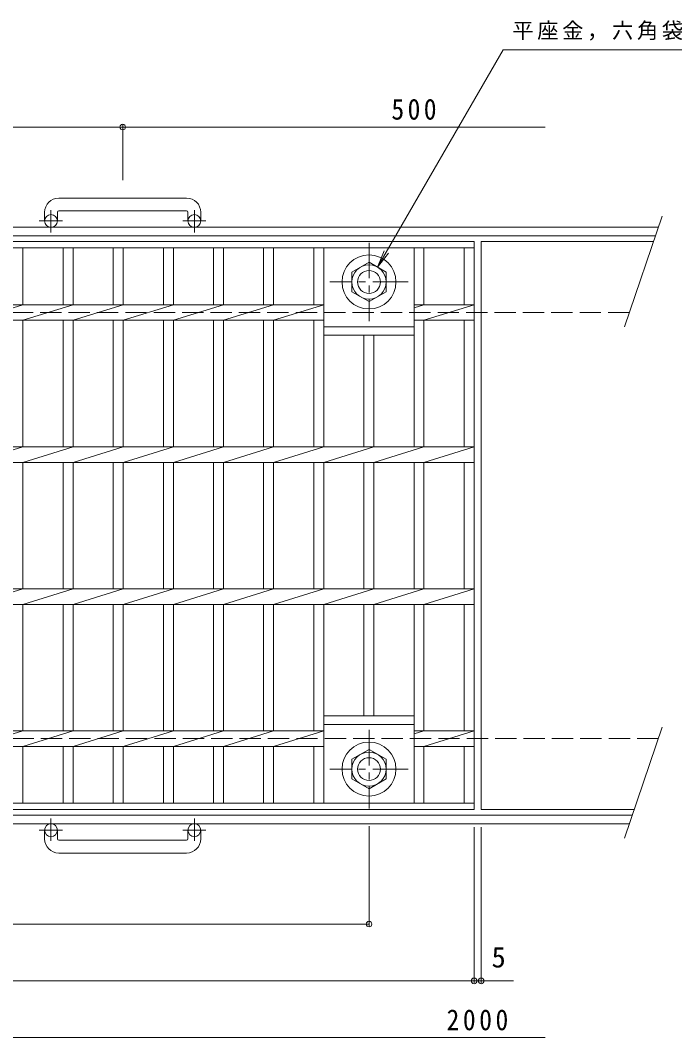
# Model space of a CAD drawing. Units: millimetres, scale not verified. Extents: x -929 to 904, y -686 to 662.
# Drawn here: x -183 to 278, y -129 to 588 of the extents above; entities that cross this region are included whole.
import ezdxf
from ezdxf.enums import TextEntityAlignment as Align

# ---------------------------------------------------------------- set-up
doc = ezdxf.new("R2010")
doc.units = ezdxf.units.MM
doc.header["$LTSCALE"] = 5
doc.header["$PDMODE"] = 32
doc.header["$PDSIZE"] = 4
doc.linetypes.add('CHAIN1', pattern=[8, 5, -1, 1, -1])
doc.linetypes.add('DASHED3', pattern=[4, 3, -1])
for name, color, linetype, lineweight in [('0-1_躯体', 2, 'Continuous', 9), ('0-2_仕上', 3, 'Continuous', 9), ('0-4_その他', 7, 'Continuous', 9), ('0-5_寸法', 7, 'Continuous', 9)]:
    doc.layers.add(name, color=color, linetype=linetype, lineweight=lineweight)
doc.styles.add('ＭＳ ゴシック', font='')
doc.styles.get('ＭＳ ゴシック').set_extended_font_data('MS Gothic')

msp = doc.modelspace()

# ---------------------------------------------------------------- linework, layer by layer
at = {"layer": '0-1_躯体'}
for p, q in [((-65.846, 462.636), (-155.846, 462.636)), ((-165.846, 452.637), (-165.846, 446.537)), ((-156.846, 452.637), (-156.846, 446.537)), ((-155.846, 453.636), (-65.846, 453.636)), ((-64.846, 452.637), (-64.846, 446.537)), ((-55.846, 452.637), (-55.846, 446.537)), ((269.194, 449.99), (242.591, 371.953)), ((266.483, 442.037), (-860.846, 442.037)), ((264.437, 436.036), (-860.846, 436.036)), ((269.194, 89.99), (242.591, 11.952)), ((248.074, 28.036), (-860.846, 28.036)), ((246.028, 22.036), (-860.846, 22.036)), ((-165.846, 11.436), (-165.846, 17.536)), ((-156.846, 11.436), (-156.846, 17.536)), ((-64.846, 11.436), (-64.846, 17.536)), ((-55.846, 11.436), (-55.846, 17.536)), ((-155.846, 10.436), (-65.846, 10.436)), ((-65.846, 1.436), (-155.846, 1.436))]:
    msp.add_line(p, q, dxfattribs=at)
at = {"layer": '0-1_躯体', "linetype": 'CHAIN1'}
for p, q in [((-161.346, 438.429), (-161.346, 454.026)), ((-60.346, 438.429), (-60.346, 454.026)), ((-153.183, 446.537), (-169.59, 446.537)), ((-52.183, 446.537), (-68.59, 446.537)), ((62.655, 431.173), (62.655, 375.9)), ((90.291, 403.536), (35.018, 403.536)), ((62.655, 88.173), (62.655, 32.899)), ((90.291, 60.536), (35.018, 60.536)), ((-161.346, 25.643), (-161.346, 10.046)), ((-60.346, 25.643), (-60.346, 10.046)), ((-153.183, 17.536), (-169.59, 17.536)), ((-52.183, 17.536), (-68.59, 17.536))]:
    msp.add_line(p, q, dxfattribs=at)
at = {"layer": '0-1_躯体', "linetype": 'DASHED3'}
for p, q in [((246.028, 382.036), (-860.846, 382.036)), ((266.483, 82.036), (-860.846, 82.036))]:
    msp.add_line(p, q, dxfattribs=at)
at = {"layer": '0-1_躯体'}
for points in [[(74.655, 410.464), (74.655, 396.608), (62.655, 389.679), (50.655, 396.608), (50.655, 410.464), (62.655, 417.393)], [(74.655, 53.608), (74.655, 67.465), (62.655, 74.393), (50.655, 67.465), (50.655, 53.608), (62.655, 46.68)]]:
    msp.add_lwpolyline(points, close=True, dxfattribs=at)
for centre, radius in [((-161.346, 446.537), 4.5), ((-60.346, 446.537), 4.5), ((62.655, 403.536), 19), ((62.655, 403.536), 12), ((62.655, 403.536), 8), ((62.655, 60.536), 19), ((62.655, 60.536), 12), ((62.655, 60.536), 8), ((-161.346, 17.536), 4.5), ((-60.346, 17.536), 4.5)]:
    msp.add_circle(centre, radius, dxfattribs=at)
for centre, radius, start, end in [((-155.846, 452.637), 10, 90, 180), ((-65.846, 452.637), 10, 0, 90), ((-155.846, 452.637), 1, 90, 180), ((-65.846, 452.637), 1, 0, 90), ((-155.846, 11.436), 10, 180, 270), ((-155.846, 11.436), 1, 180, 270), ((-65.846, 11.436), 10, 270, 0), ((-65.846, 11.436), 1, 270, 0)]:
    msp.add_arc(centre, radius, start, end, dxfattribs=at)
at = {"layer": '0-2_仕上'}
for p, q in [((-858.346, 432.037), (136.655, 432.037)), ((136.655, 432.037), (136.655, 32.036)), ((141.655, 432.037), (263.074, 432.037)), ((141.655, 432.037), (141.655, 32.036)), ((-858.346, 427.537), (136.655, 427.537)), ((-181.059, 427.537), (-181.059, 387.537)), ((-152.76, 427.537), (-152.76, 387.537)), ((-145.76, 427.537), (-145.76, 387.537)), ((-117.46, 427.537), (-117.46, 387.537)), ((-110.46, 427.537), (-110.46, 387.537)), ((-82.161, 427.537), (-82.161, 387.537)), ((-75.161, 427.537), (-75.161, 387.537)), ((-46.862, 427.537), (-46.862, 387.537)), ((-39.862, 427.537), (-39.862, 387.537)), ((-11.546, 427.537), (-11.546, 387.537)), ((-4.545, 427.537), (-4.545, 387.537)), ((23.755, 427.537), (23.755, 387.537)), ((30.755, 427.537), (30.755, 287.537)), ((94.354, 427.537), (94.354, 287.537)), ((101.355, 427.537), (101.355, 387.537)), ((129.654, 427.537), (129.654, 387.537)), ((-752.845, 387.537), (30.755, 387.537)), ((-216.358, 376.537), (-181.058, 387.537)), ((-181.059, 376.537), (-145.759, 387.537)), ((-145.76, 376.537), (-110.459, 387.537)), ((-110.46, 376.537), (-75.16, 387.537)), ((-75.161, 376.537), (-39.861, 387.537)), ((-39.846, 376.537), (-4.546, 387.537)), ((-4.546, 376.537), (30.755, 387.537)), ((94.354, 387.537), (136.655, 387.537)), ((94.354, 385.355), (101.355, 387.537)), ((101.354, 376.537), (136.654, 387.537)), ((-752.845, 376.537), (30.755, 376.537)), ((-181.059, 376.537), (-181.059, 287.537)), ((-152.76, 376.537), (-152.76, 287.537)), ((-145.76, 376.537), (-145.76, 287.537)), ((-117.46, 376.537), (-117.46, 287.537)), ((-110.46, 376.537), (-110.46, 287.537)), ((-82.161, 376.537), (-82.161, 287.537)), ((-75.161, 376.537), (-75.161, 287.537)), ((-46.862, 376.537), (-46.862, 287.537)), ((-39.862, 376.537), (-39.862, 287.537)), ((-11.546, 376.537), (-11.546, 287.537)), ((-4.545, 376.537), (-4.545, 287.537)), ((23.755, 376.537), (23.755, 287.537)), ((94.354, 376.537), (136.655, 376.537)), ((101.355, 376.537), (101.355, 287.537)), ((129.654, 376.537), (129.654, 287.537)), ((30.755, 372.037), (94.354, 372.037)), ((30.755, 366.037), (94.354, 366.037)), ((59.054, 366.037), (59.054, 287.537)), ((66.054, 366.037), (66.054, 287.537)), ((-858.346, 287.537), (136.655, 287.537)), ((-216.358, 276.536), (-181.058, 287.537)), ((-181.059, 276.536), (-145.759, 287.537)), ((-145.76, 276.536), (-110.459, 287.537)), ((-110.46, 276.536), (-75.16, 287.537)), ((-75.161, 276.536), (-39.861, 287.537)), ((-39.846, 276.536), (-4.546, 287.537)), ((-4.546, 276.536), (30.754, 287.537)), ((30.754, 276.536), (66.054, 287.537)), ((66.054, 276.536), (101.354, 287.537)), ((101.354, 276.536), (136.654, 287.537)), ((-858.346, 276.536), (136.655, 276.536)), ((-181.059, 276.536), (-181.059, 187.537)), ((-152.76, 276.536), (-152.76, 187.537)), ((-145.76, 276.536), (-145.76, 187.537)), ((-117.46, 276.536), (-117.46, 187.537)), ((-110.46, 276.536), (-110.46, 187.537)), ((-82.161, 276.536), (-82.161, 187.537)), ((-75.161, 276.536), (-75.161, 187.537)), ((-46.862, 276.536), (-46.862, 187.537)), ((-39.862, 276.536), (-39.862, 187.537)), ((-11.546, 276.536), (-11.546, 187.537)), ((-4.545, 276.536), (-4.545, 187.537)), ((23.755, 276.536), (23.755, 187.537)), ((30.755, 276.536), (30.755, 187.537)), ((59.054, 276.536), (59.054, 187.537)), ((66.054, 276.536), (66.054, 187.537)), ((94.354, 276.536), (94.354, 187.537)), ((101.355, 276.536), (101.355, 187.537)), ((129.654, 276.536), (129.654, 187.537)), ((-858.346, 187.537), (136.655, 187.537)), ((-216.358, 176.536), (-181.058, 187.537)), ((-181.059, 176.536), (-145.759, 187.537)), ((-145.76, 176.536), (-110.459, 187.537)), ((-110.46, 176.536), (-75.16, 187.537)), ((-75.161, 176.536), (-39.861, 187.537)), ((-39.846, 176.536), (-4.546, 187.537)), ((-4.546, 176.536), (30.754, 187.537)), ((30.754, 176.536), (66.054, 187.537)), ((66.054, 176.536), (101.354, 187.537)), ((101.354, 176.536), (136.654, 187.537)), ((-858.346, 176.536), (136.655, 176.536)), ((-181.059, 176.536), (-181.059, 87.536)), ((-152.76, 176.536), (-152.76, 87.536)), ((-145.76, 176.536), (-145.76, 87.536)), ((-117.46, 176.536), (-117.46, 87.536)), ((-110.46, 176.536), (-110.46, 87.536)), ((-82.161, 176.536), (-82.161, 87.536)), ((-75.161, 176.536), (-75.161, 87.536)), ((-46.862, 176.536), (-46.862, 87.536)), ((-39.862, 176.536), (-39.862, 87.536)), ((-11.546, 176.536), (-11.546, 87.536)), ((-4.545, 176.536), (-4.545, 87.536)), ((23.755, 176.536), (23.755, 87.536)), ((30.755, 176.536), (30.755, 36.536)), ((59.054, 176.536), (59.054, 98.036)), ((66.054, 176.536), (66.054, 98.036)), ((94.354, 176.536), (94.354, 36.536)), ((101.355, 176.536), (101.355, 87.536)), ((129.654, 176.536), (129.654, 87.536)), ((94.354, 98.036), (30.755, 98.036)), ((-752.845, 87.536), (30.755, 87.536)), ((-216.358, 76.537), (-181.058, 87.536)), ((-181.059, 76.537), (-145.759, 87.536)), ((-145.76, 76.537), (-110.459, 87.536)), ((-110.46, 76.537), (-75.16, 87.536)), ((-75.161, 76.537), (-39.861, 87.536)), ((-39.846, 76.537), (-4.546, 87.536)), ((-4.546, 76.537), (30.755, 87.537)), ((94.354, 92.036), (30.755, 92.036)), ((94.354, 85.356), (101.354, 87.537)), ((94.354, 87.536), (136.655, 87.536)), ((101.354, 76.537), (136.654, 87.536)), ((-752.845, 76.536), (30.755, 76.536)), ((-181.059, 76.536), (-181.059, 36.536)), ((-152.76, 76.536), (-152.76, 36.536)), ((-145.76, 76.536), (-145.76, 36.536)), ((-117.46, 76.536), (-117.46, 36.536)), ((-110.46, 76.536), (-110.46, 36.536)), ((-82.161, 76.536), (-82.161, 36.536)), ((-75.161, 76.536), (-75.161, 36.536)), ((-46.862, 76.536), (-46.862, 36.536)), ((-39.862, 76.536), (-39.862, 36.536)), ((-11.546, 76.536), (-11.546, 36.536)), ((-4.545, 76.536), (-4.545, 36.536)), ((23.755, 76.536), (23.755, 36.536)), ((94.354, 76.536), (136.655, 76.536)), ((101.355, 76.536), (101.355, 36.536)), ((129.654, 76.536), (129.654, 36.536)), ((136.655, 36.536), (-858.346, 36.536)), ((136.655, 32.036), (-858.346, 32.036)), ((141.655, 32.036), (249.438, 32.036))]:
    msp.add_line(p, q, dxfattribs=at)
at = {"layer": '0-4_その他'}
for p, q in [((-860.846, 512.636), (186.654, 512.636)), ((-110.846, 475.136), (-110.846, 514.136)), ((62.655, 20.399), (62.655, -50.064)), ((136.655, 19.536), (136.655, -90.064)), ((141.655, 19.536), (141.655, -90.064)), ((-860.846, -48.564), (62.655, -48.564)), ((-901.922, -88.564), (164.525, -88.564)), ((-860.846, -128.564), (186.654, -128.564))]:
    msp.add_line(p, q, dxfattribs=at)
for p in [(-110.846, 512.636), (62.655, -48.564), (136.655, -88.564), (141.655, -88.564)]:
    msp.add_point(p, dxfattribs=at)
at = {"layer": '0-5_寸法'}
for q in [(73.438, 425.477), (76.264, 423.845)]:
    msp.add_line((68.655, 413.928), q, dxfattribs=at)
msp.add_lwpolyline([(68.655, 413.928), (157.064, 567.057), (357.294, 567.057)], dxfattribs=at)

# ---------------------------------------------------------------- texts
at = {"layer": '0-4_その他', "color": 2, "style": 'ＭＳ ゴシック'}
msp.add_text('5', height=14.66, dxfattribs=at).set_placement((148.975, -83.564), align=Align.BOTTOM_LEFT)
at = {"layer": '0-4_その他', "color": 2, "char_height": 14.66, "attachment_point": 7, "style": 'ＭＳ ゴシック'}
for s, insert in [('\\T1.27;\\W0.9;500', (78.432, 517.636)), ('\\T1.28;\\W0.9;2000', (117.28, -123.564))]:
    msp.add_mtext(s, dxfattribs=dict(at, insert=insert))
at = {"layer": '0-5_寸法', "insert": (163.576, 573.51), "char_height": 11, "attachment_point": 7, "style": 'ＭＳ ゴシック'}
msp.add_mtext('\\T1.17;平座金，六角袋Ｕナット', dxfattribs=at)

doc.saveas('drawing.dxf')
